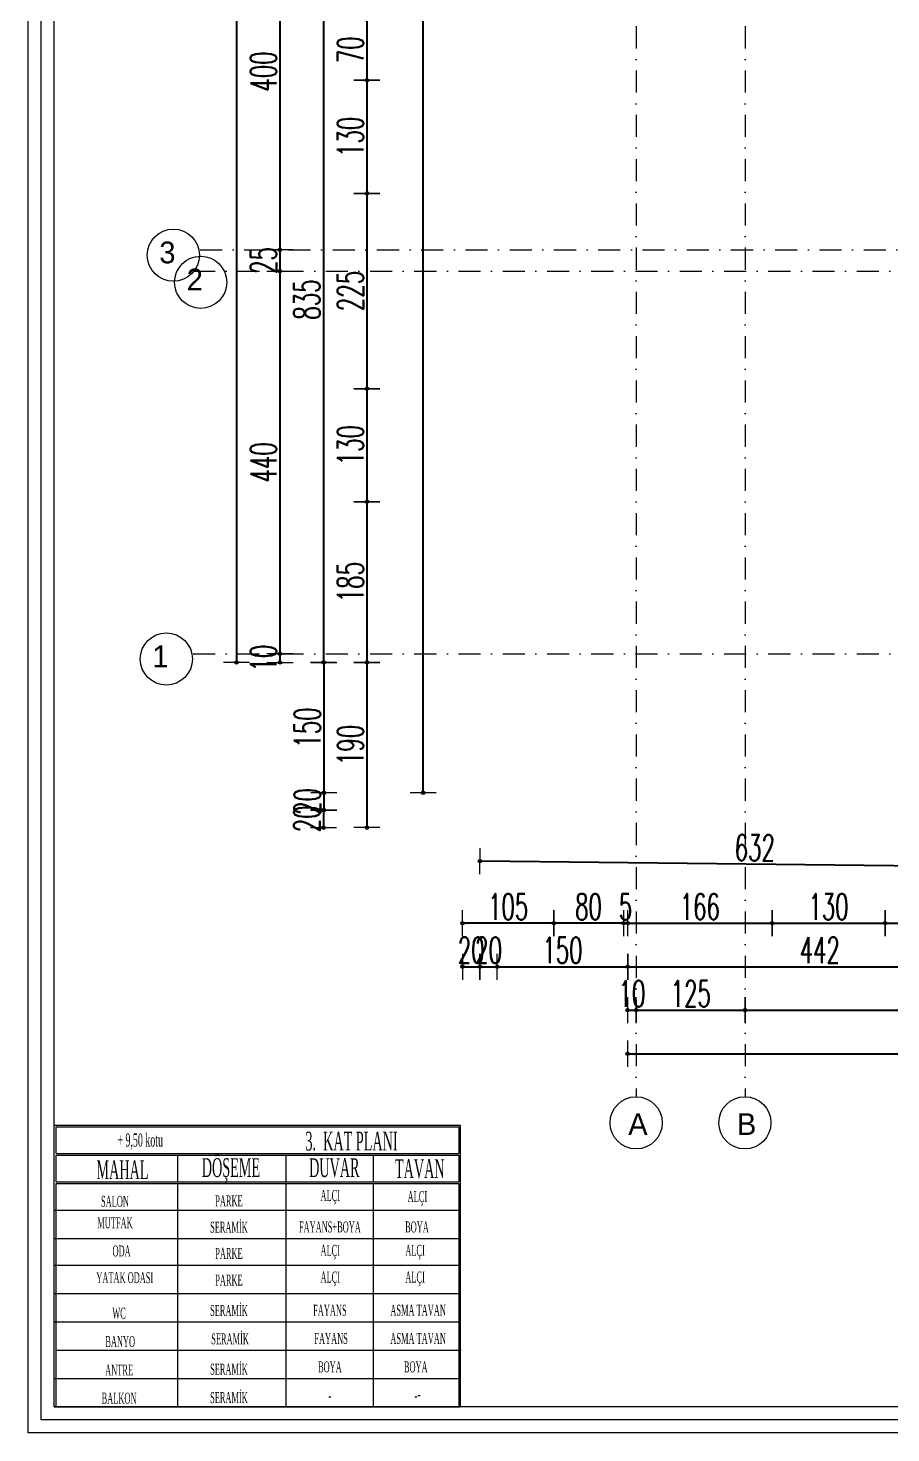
# Model space of a CAD drawing. Header units: millimetres. Extents: x -16104 to 67872, y -88009 to 12107.
# Drawn here: x 17508 to 18500, y 8729 to 10345 of the extents above; entities that cross this region are included whole.
import ezdxf

# ---------------------------------------------------------------- set-up
doc = ezdxf.new("R2010")
doc.units = ezdxf.units.MM
doc.linetypes.add('ACAD_ISO07W100', pattern=[3, 0, -3])
doc.linetypes.add('DASHDOTX2', pattern=[50.8, 25.4, -12.7, 0, -12.7])
doc.layers.get('0').update_dxf_attribs({"color": 241})
for name, color, linetype, lineweight in [('0.3', 114, 'Continuous', 5), ('AKS', 1, 'ACAD_ISO07W100', 5), ('akslar', 144, 'Continuous', 20), ('c05', 32, 'Continuous', 13), ('OLCU', 54, 'Continuous', 13)]:
    doc.layers.add(name, color=color, linetype=linetype, lineweight=lineweight)
doc.styles.add('DIM', font='Txttw.shx', dxfattribs={"width": 0.6})
doc.styles.add('OLCUIC', font='ROMANS.SHX', dxfattribs={"width": 0.5})
doc.dimstyles.new('50', dxfattribs={"dimscale": 0, "dimtxt": 30, "dimasz": 1, "dimexe": 0, "dimexo": 2, "dimgap": 4, "dimtad": 1, "dimdec": 0, "dimzin": 0, "dimdsep": 46, "dimtxsty": 'DIM', "dimblk1": 'DOT', "dimblk2": 'DOT', "dimsah": 1, "dimcen": 1.5, "dimdle": 3, "dimse1": 1, "dimse2": 1, "dimclrd": 256, "dimclre": 9, "dimclrt": 256, "dimadec": 0, "dimazin": 0, "dimtfac": 0.24, "dimtdec": 0, "dimtix": 1, "dimtmove": 2, "dimatfit": 3, "dimldrblk": 'DOT', "dimfxl": 0, "dimtolj": 1, "dimtzin": 15, "dimarcsym": 0})

# ---------------------------------------------------------------- blocks, each defined once
blk = doc.blocks.new('DOT')
for p, q in [((-2, 0), (0, 0)), ((0, 15), (0, -15)), ((2, 0), (0, 0))]:
    blk.add_line(p, q)
blk.add_circle((0, 0), 2)
blk = doc.blocks.new('*D4538')
at = {"layer": 'Defpoints', "color": 0, "transparency": 16777216}
for p in [(18197.3, 9365.5), (18363.3, 9365.5), (18363.3, 9315.5)]:
    blk.add_point(p, dxfattribs=at)
at = {"layer": 'OLCU', "lineweight": -2, "transparency": 16777216}
blk.add_line((18198.3, 9315.5), (18362.3, 9315.5), dxfattribs=at)
at = {"layer": 'OLCU', "lineweight": -2, "transparency": 16777216, "rotation": 180}
blk.add_blockref('DOT', (18197.3, 9315.5), dxfattribs=at)
at = {"layer": 'OLCU', "lineweight": -2, "transparency": 16777216}
blk.add_blockref('DOT', (18363.3, 9315.5), dxfattribs=at)
at = {"layer": 'OLCU', "transparency": 16777216, "insert": (18280.3, 9334.5), "char_height": 30, "attachment_point": 5, "style": 'DIM'}
blk.add_mtext('\\A1;166', dxfattribs=at)
blk = doc.blocks.new('*D4539')
at = {"layer": 'Defpoints', "color": 0, "transparency": 16777216}
for p in [(18363.3, 9365.5), (18493.3, 9365.5), (18493.3, 9315.5)]:
    blk.add_point(p, dxfattribs=at)
at = {"layer": 'OLCU', "lineweight": -2, "transparency": 16777216}
blk.add_line((18364.3, 9315.5), (18492.3, 9315.5), dxfattribs=at)
at = {"layer": 'OLCU', "lineweight": -2, "transparency": 16777216, "rotation": 180}
blk.add_blockref('DOT', (18363.3, 9315.5), dxfattribs=at)
at = {"layer": 'OLCU', "lineweight": -2, "transparency": 16777216}
blk.add_blockref('DOT', (18493.3, 9315.5), dxfattribs=at)
at = {"layer": 'OLCU', "transparency": 16777216, "insert": (18428.3, 9334.5), "char_height": 30, "attachment_point": 5, "style": 'DIM'}
blk.add_mtext('\\A1;130', dxfattribs=at)
blk = doc.blocks.new('*D4540')
at = {"layer": 'Defpoints', "color": 0, "transparency": 16777216}
for p in [(18493.3, 9365.5), (18709.3, 9365.5), (18709.3, 9315.5)]:
    blk.add_point(p, dxfattribs=at)
at = {"layer": 'OLCU', "lineweight": -2, "transparency": 16777216}
blk.add_line((18494.3, 9315.5), (18708.3, 9315.5), dxfattribs=at)
at = {"layer": 'OLCU', "lineweight": -2, "transparency": 16777216, "rotation": 180}
blk.add_blockref('DOT', (18493.3, 9315.5), dxfattribs=at)
at = {"layer": 'OLCU', "lineweight": -2, "transparency": 16777216}
blk.add_blockref('DOT', (18709.3, 9315.5), dxfattribs=at)
at = {"layer": 'OLCU', "transparency": 16777216, "insert": (18601.3, 9334.5), "char_height": 30, "attachment_point": 5, "style": 'DIM'}
blk.add_mtext('\\A1;216', dxfattribs=at)
blk = doc.blocks.new('*D4551')
at = {"layer": 'Defpoints', "color": 0, "transparency": 16777216}
for p in [(18197.3, 9300.5), (18639.3, 9300.5), (18639.3, 9265.5)]:
    blk.add_point(p, dxfattribs=at)
at = {"layer": 'OLCU', "lineweight": -2, "transparency": 16777216}
blk.add_line((18198.3, 9265.5), (18638.3, 9265.5), dxfattribs=at)
at = {"layer": 'OLCU', "lineweight": -2, "transparency": 16777216, "rotation": 180}
blk.add_blockref('DOT', (18197.3, 9265.5), dxfattribs=at)
at = {"layer": 'OLCU', "lineweight": -2, "transparency": 16777216}
blk.add_blockref('DOT', (18639.3, 9265.5), dxfattribs=at)
at = {"layer": 'OLCU', "transparency": 16777216, "insert": (18418.3, 9284.5), "char_height": 30, "attachment_point": 5, "style": 'DIM'}
blk.add_mtext('\\A1;442', dxfattribs=at)
blk = doc.blocks.new('*D4554')
at = {"layer": 'Defpoints', "color": 0, "transparency": 16777216}
for p in [(18207.2, 9215.5), (18332.3, 9215.5), (18332.3, 9215.5)]:
    blk.add_point(p, dxfattribs=at)
at = {"layer": 'OLCU', "lineweight": -2, "transparency": 16777216}
blk.add_line((18208.2, 9215.5), (18331.3, 9215.5), dxfattribs=at)
at = {"layer": 'OLCU', "lineweight": -2, "transparency": 16777216, "rotation": 180}
blk.add_blockref('DOT', (18207.2, 9215.5), dxfattribs=at)
at = {"layer": 'OLCU', "lineweight": -2, "transparency": 16777216}
blk.add_blockref('DOT', (18332.3, 9215.5), dxfattribs=at)
at = {"layer": 'OLCU', "transparency": 16777216, "insert": (18269.8, 9234.5), "char_height": 30, "attachment_point": 5, "style": 'DIM'}
blk.add_mtext('\\A1;125', dxfattribs=at)
blk = doc.blocks.new('*D4558')
at = {"layer": 'Defpoints', "color": 0, "transparency": 16777216}
for p in [(18197.3, 9200.5), (20247.3, 9200.5), (20247.3, 9165.5)]:
    blk.add_point(p, dxfattribs=at)
at = {"layer": 'OLCU', "lineweight": -2, "transparency": 16777216}
blk.add_line((18198.3, 9165.5), (20246.3, 9165.5), dxfattribs=at)
at = {"layer": 'OLCU', "lineweight": -2, "transparency": 16777216, "rotation": 180}
blk.add_blockref('DOT', (18197.3, 9165.5), dxfattribs=at)
at = {"layer": 'OLCU', "lineweight": -2, "transparency": 16777216}
blk.add_blockref('DOT', (20247.3, 9165.5), dxfattribs=at)
at = {"layer": 'OLCU', "transparency": 16777216, "insert": (19222.3, 9184.5), "char_height": 30, "attachment_point": 5, "style": 'DIM'}
blk.add_mtext('\\A1;2050', dxfattribs=at)
blk = doc.blocks.new('*D4600')
at = {"layer": 'Defpoints', "color": 0, "transparency": 16777216}
for p in [(17947.3, 10285), (17897.3, 10155), (17947.3, 10155)]:
    blk.add_point(p, dxfattribs=at)
at = {"layer": 'OLCU', "lineweight": -2, "transparency": 16777216}
blk.add_line((17897.3, 10284), (17897.3, 10156), dxfattribs=at)
for p, rotation in [((17897.3, 10285), 90), ((17897.3, 10155), 270)]:
    blk.add_blockref('DOT', p, dxfattribs=dict(at, rotation=rotation))
at = {"layer": 'OLCU', "transparency": 16777216, "insert": (17878.3, 10220), "char_height": 30, "attachment_point": 5, "rotation": 90, "style": 'DIM'}
blk.add_mtext('\\A1;130', dxfattribs=at)
blk = doc.blocks.new('*D4601')
at = {"layer": 'Defpoints', "color": 0, "transparency": 16777216}
for p in [(17947.3, 10155), (17897.3, 9930.3), (17947.3, 9930.3)]:
    blk.add_point(p, dxfattribs=at)
at = {"layer": 'OLCU', "lineweight": -2, "transparency": 16777216}
blk.add_line((17897.3, 10154), (17897.3, 9931.3), dxfattribs=at)
for p, rotation in [((17897.3, 10155), 90), ((17897.3, 9930.3), 270)]:
    blk.add_blockref('DOT', p, dxfattribs=dict(at, rotation=rotation))
at = {"layer": 'OLCU', "transparency": 16777216, "insert": (17878.3, 10042.7), "char_height": 30, "attachment_point": 5, "rotation": 90, "style": 'DIM'}
blk.add_mtext('\\A1;225', dxfattribs=at)
blk = doc.blocks.new('*D4816')
at = {"layer": 'Defpoints', "color": 0, "transparency": 16777216}
for p in [(17947.3, 9930.3), (17897.3, 9800.3), (17947.3, 9800.3)]:
    blk.add_point(p, dxfattribs=at)
at = {"layer": 'OLCU', "lineweight": -2, "transparency": 16777216}
blk.add_line((17897.3, 9929.3), (17897.3, 9801.3), dxfattribs=at)
for p, rotation in [((17897.3, 9930.3), 90), ((17897.3, 9800.3), 270)]:
    blk.add_blockref('DOT', p, dxfattribs=dict(at, rotation=rotation))
at = {"layer": 'OLCU', "transparency": 16777216, "insert": (17878.3, 9865.3), "char_height": 30, "attachment_point": 5, "rotation": 90, "style": 'DIM'}
blk.add_mtext('\\A1;130', dxfattribs=at)
blk = doc.blocks.new('*D4817')
at = {"layer": 'Defpoints', "color": 0, "transparency": 16777216}
for p in [(17947.3, 9800.3), (17897.3, 9615.5), (17947.3, 9615.5)]:
    blk.add_point(p, dxfattribs=at)
at = {"layer": 'OLCU', "lineweight": -2, "transparency": 16777216}
blk.add_line((17897.3, 9799.3), (17897.3, 9616.5), dxfattribs=at)
for p, rotation in [((17897.3, 9800.3), 90), ((17897.3, 9615.5), 270)]:
    blk.add_blockref('DOT', p, dxfattribs=dict(at, rotation=rotation))
at = {"layer": 'OLCU', "transparency": 16777216, "insert": (17878.3, 9707.9), "char_height": 30, "attachment_point": 5, "rotation": 90, "style": 'DIM'}
blk.add_mtext('\\A1;185', dxfattribs=at)
blk = doc.blocks.new('*D4603')
at = {"layer": 'Defpoints', "color": 0, "transparency": 16777216}
for p in [(17947.3, 10450), (17847.3, 9615.5), (17882.3, 9615.5)]:
    blk.add_point(p, dxfattribs=at)
at = {"layer": 'OLCU', "lineweight": -2, "transparency": 16777216}
blk.add_line((17847.3, 10449), (17847.3, 9616.5), dxfattribs=at)
for p, rotation in [((17847.3, 10450), 90), ((17847.3, 9615.5), 270)]:
    blk.add_blockref('DOT', p, dxfattribs=dict(at, rotation=rotation))
at = {"layer": 'OLCU', "transparency": 16777216, "insert": (17828.3, 10032.8), "char_height": 30, "attachment_point": 5, "rotation": 90, "style": 'DIM'}
blk.add_mtext('\\A1;835', dxfattribs=at)
blk = doc.blocks.new('*D4604')
at = {"layer": 'Defpoints', "color": 0, "transparency": 16777216}
for p in [(17797.3, 9615.5), (17847.3, 9625.5), (17847.3, 9615.5)]:
    blk.add_point(p, dxfattribs=at)
at = {"layer": 'OLCU', "lineweight": -2, "transparency": 16777216}
for p, q in [((17797.3, 9626.5), (17797.3, 9627.5)), ((17797.3, 9625.5), (17797.3, 9615.5)), ((17797.3, 9614.5), (17797.3, 9613.5))]:
    blk.add_line(p, q, dxfattribs=at)
for p, rotation in [((17797.3, 9625.5), 270), ((17797.3, 9615.5), 90)]:
    blk.add_blockref('DOT', p, dxfattribs=dict(at, rotation=rotation))
at = {"layer": 'OLCU', "transparency": 16777216, "insert": (17778.3, 9620.5), "char_height": 30, "attachment_point": 5, "rotation": 90, "style": 'DIM'}
blk.add_mtext('\\A1;10', dxfattribs=at)
blk = doc.blocks.new('*D4605')
at = {"layer": 'Defpoints', "color": 0, "transparency": 16777216}
for p in [(17782.3, 11425), (17747.3, 9615.5), (17782.3, 9615.5)]:
    blk.add_point(p, dxfattribs=at)
at = {"layer": 'OLCU', "lineweight": -2, "transparency": 16777216}
blk.add_line((17747.3, 11424), (17747.3, 9616.5), dxfattribs=at)
for p, rotation in [((17747.3, 11425), 90), ((17747.3, 9615.5), 270)]:
    blk.add_blockref('DOT', p, dxfattribs=dict(at, rotation=rotation))
at = {"layer": 'OLCU', "transparency": 16777216, "insert": (17728.3, 10520.3), "char_height": 30, "attachment_point": 5, "rotation": 90, "style": 'DIM'}
blk.add_mtext('\\A1;1810', dxfattribs=at)
blk = doc.blocks.new('*D4609')
at = {"layer": 'Defpoints', "color": 0, "transparency": 16777216}
for p in [(18192.3, 9365.5), (18197.3, 9365.5), (18192.3, 9315.5)]:
    blk.add_point(p, dxfattribs=at)
at = {"layer": 'OLCU', "lineweight": -2, "transparency": 16777216}
for p, q in [((18191.3, 9315.5), (18190.3, 9315.5)), ((18197.3, 9315.5), (18192.3, 9315.5)), ((18198.3, 9315.5), (18199.3, 9315.5))]:
    blk.add_line(p, q, dxfattribs=at)
blk.add_blockref('DOT', (18192.3, 9315.5), dxfattribs=at)
at = {"layer": 'OLCU', "lineweight": -2, "transparency": 16777216, "rotation": 180}
blk.add_blockref('DOT', (18197.3, 9315.5), dxfattribs=at)
at = {"layer": 'OLCU', "transparency": 16777216, "insert": (18194.8, 9334.5), "char_height": 30, "attachment_point": 5, "style": 'DIM'}
blk.add_mtext('\\A1;5', dxfattribs=at)
blk = doc.blocks.new('*D4610')
at = {"layer": 'Defpoints', "color": 0, "transparency": 16777216}
for p in [(18112.3, 9365.5), (18192.3, 9365.5), (18112.3, 9315.5)]:
    blk.add_point(p, dxfattribs=at)
at = {"layer": 'OLCU', "lineweight": -2, "transparency": 16777216}
blk.add_line((18191.3, 9315.5), (18113.3, 9315.5), dxfattribs=at)
at = {"layer": 'OLCU', "lineweight": -2, "transparency": 16777216, "rotation": 180}
blk.add_blockref('DOT', (18112.3, 9315.5), dxfattribs=at)
at = {"layer": 'OLCU', "lineweight": -2, "transparency": 16777216}
blk.add_blockref('DOT', (18192.3, 9315.5), dxfattribs=at)
at = {"layer": 'OLCU', "transparency": 16777216, "insert": (18152.3, 9334.5), "char_height": 30, "attachment_point": 5, "style": 'DIM'}
blk.add_mtext('\\A1;80', dxfattribs=at)
blk = doc.blocks.new('*D4611')
at = {"layer": 'Defpoints', "color": 0, "transparency": 16777216}
for p in [(18007.3, 9365.5), (18112.3, 9365.5), (18007.3, 9315.5)]:
    blk.add_point(p, dxfattribs=at)
at = {"layer": 'OLCU', "lineweight": -2, "transparency": 16777216}
blk.add_line((18111.3, 9315.5), (18008.3, 9315.5), dxfattribs=at)
at = {"layer": 'OLCU', "lineweight": -2, "transparency": 16777216, "rotation": 180}
blk.add_blockref('DOT', (18007.3, 9315.5), dxfattribs=at)
at = {"layer": 'OLCU', "lineweight": -2, "transparency": 16777216}
blk.add_blockref('DOT', (18112.3, 9315.5), dxfattribs=at)
at = {"layer": 'OLCU', "transparency": 16777216, "insert": (18059.8, 9334.5), "char_height": 30, "attachment_point": 5, "style": 'DIM'}
blk.add_mtext('\\A1;105', dxfattribs=at)
blk = doc.blocks.new('*D4612')
at = {"layer": 'Defpoints', "color": 0, "transparency": 16777216}
for p in [(18007.3, 9365.5), (18027.3, 9365.5), (18027.3, 9265.5)]:
    blk.add_point(p, dxfattribs=at)
at = {"layer": 'OLCU', "lineweight": -2, "transparency": 16777216}
for p, q in [((18006.3, 9265.5), (18005.3, 9265.5)), ((18007.3, 9265.5), (18027.3, 9265.5)), ((18028.3, 9265.5), (18029.3, 9265.5))]:
    blk.add_line(p, q, dxfattribs=at)
blk.add_blockref('DOT', (18007.3, 9265.5), dxfattribs=at)
at = {"layer": 'OLCU', "lineweight": -2, "transparency": 16777216, "rotation": 180}
blk.add_blockref('DOT', (18027.3, 9265.5), dxfattribs=at)
at = {"layer": 'OLCU', "transparency": 16777216, "insert": (18017.3, 9284.5), "char_height": 30, "attachment_point": 5, "style": 'DIM'}
blk.add_mtext('\\A1;20', dxfattribs=at)
blk = doc.blocks.new('*D4613')
at = {"layer": 'Defpoints', "color": 0, "transparency": 16777216}
for p in [(18047.3, 9363.1), (18197.3, 9365.5), (18197.3, 9265.5)]:
    blk.add_point(p, dxfattribs=at)
at = {"layer": 'OLCU', "lineweight": -2, "transparency": 16777216}
blk.add_line((18048.3, 9265.5), (18196.3, 9265.5), dxfattribs=at)
at = {"layer": 'OLCU', "lineweight": -2, "transparency": 16777216, "rotation": 180}
blk.add_blockref('DOT', (18047.3, 9265.5), dxfattribs=at)
at = {"layer": 'OLCU', "lineweight": -2, "transparency": 16777216}
blk.add_blockref('DOT', (18197.3, 9265.5), dxfattribs=at)
at = {"layer": 'OLCU', "transparency": 16777216, "insert": (18122.3, 9284.5), "char_height": 30, "attachment_point": 5, "style": 'DIM'}
blk.add_mtext('\\A1;150', dxfattribs=at)
blk = doc.blocks.new('*D4635')
at = {"layer": 'Defpoints', "color": 0, "transparency": 16777216}
for p in [(17947.3, 10355), (17897.3, 10285), (17947.3, 10285)]:
    blk.add_point(p, dxfattribs=at)
at = {"layer": 'OLCU', "lineweight": -2, "transparency": 16777216}
blk.add_line((17897.3, 10354), (17897.3, 10286), dxfattribs=at)
for p, rotation in [((17897.3, 10355), 90), ((17897.3, 10285), 270)]:
    blk.add_blockref('DOT', p, dxfattribs=dict(at, rotation=rotation))
at = {"layer": 'OLCU', "transparency": 16777216, "insert": (17878.3, 10320), "char_height": 30, "attachment_point": 5, "rotation": 90, "style": 'DIM'}
blk.add_mtext('\\A1;70', dxfattribs=at)
blk = doc.blocks.new('*D4636')
at = {"layer": 'Defpoints', "color": 0, "transparency": 16777216}
for p in [(17947.3, 9615.5), (17897.3, 9425.5), (17947.3, 9425.5)]:
    blk.add_point(p, dxfattribs=at)
at = {"layer": 'OLCU', "lineweight": -2, "transparency": 16777216}
blk.add_line((17897.3, 9614.5), (17897.3, 9426.5), dxfattribs=at)
for p, rotation in [((17897.3, 9615.5), 90), ((17897.3, 9425.5), 270)]:
    blk.add_blockref('DOT', p, dxfattribs=dict(at, rotation=rotation))
at = {"layer": 'OLCU', "transparency": 16777216, "insert": (17878.3, 9520.5), "char_height": 30, "attachment_point": 5, "rotation": 90, "style": 'DIM'}
blk.add_mtext('\\A1;190', dxfattribs=at)
blk = doc.blocks.new('*D4637')
at = {"layer": 'Defpoints', "color": 0, "transparency": 16777216}
for p in [(17947.3, 9445.5), (17847.3, 9425.5), (17947.3, 9425.5)]:
    blk.add_point(p, dxfattribs=at)
at = {"layer": 'OLCU', "lineweight": -2, "transparency": 16777216}
for p, q in [((17847.3, 9446.5), (17847.3, 9447.5)), ((17847.3, 9445.5), (17847.3, 9425.5)), ((17847.3, 9424.5), (17847.3, 9423.5))]:
    blk.add_line(p, q, dxfattribs=at)
for p, rotation in [((17847.3, 9445.5), 270), ((17847.3, 9425.5), 90)]:
    blk.add_blockref('DOT', p, dxfattribs=dict(at, rotation=rotation))
at = {"layer": 'OLCU', "transparency": 16777216, "insert": (17828.3, 9435.5), "char_height": 30, "attachment_point": 5, "rotation": 90, "style": 'DIM'}
blk.add_mtext('\\A1;20', dxfattribs=at)
blk = doc.blocks.new('*D4638')
at = {"layer": 'Defpoints', "color": 0, "transparency": 16777216}
for p in [(17847.3, 9615.5), (17847.8, 9465.5), (17847.8, 9465.5)]:
    blk.add_point(p, dxfattribs=at)
at = {"layer": 'OLCU', "lineweight": -2, "transparency": 16777216}
blk.add_line((17847.8, 9614.5), (17847.8, 9466.5), dxfattribs=at)
for p, rotation in [((17847.8, 9615.5), 90), ((17847.8, 9465.5), 270)]:
    blk.add_blockref('DOT', p, dxfattribs=dict(at, rotation=rotation))
at = {"layer": 'OLCU', "transparency": 16777216, "insert": (17828.8, 9540.5), "char_height": 30, "attachment_point": 5, "rotation": 90, "style": 'DIM'}
blk.add_mtext('\\A1;150', dxfattribs=at)
blk = doc.blocks.new('*D4656')
at = {"layer": 'Defpoints', "color": 0, "transparency": 16777216}
for p in [(18332.3, 9215.5), (18837.2, 9215.5), (18837.2, 9215.5)]:
    blk.add_point(p, dxfattribs=at)
at = {"layer": 'OLCU', "lineweight": -2, "transparency": 16777216}
blk.add_line((18333.3, 9215.5), (18836.2, 9215.5), dxfattribs=at)
at = {"layer": 'OLCU', "lineweight": -2, "transparency": 16777216, "rotation": 180}
blk.add_blockref('DOT', (18332.3, 9215.5), dxfattribs=at)
at = {"layer": 'OLCU', "lineweight": -2, "transparency": 16777216}
blk.add_blockref('DOT', (18837.2, 9215.5), dxfattribs=at)
at = {"layer": 'OLCU', "transparency": 16777216, "insert": (18584.7, 9234.5), "char_height": 30, "attachment_point": 5, "style": 'DIM'}
blk.add_mtext('\\A1;505', dxfattribs=at)
blk = doc.blocks.new('*D4674')
at = {"layer": 'Defpoints', "color": 0, "transparency": 16777216}
for p in [(17797.3, 10500), (17797.3, 10090), (17797.3, 10090)]:
    blk.add_point(p, dxfattribs=at)
at = {"layer": 'OLCU', "lineweight": -2, "transparency": 16777216}
blk.add_line((17797.3, 10499), (17797.3, 10091), dxfattribs=at)
for p, rotation in [((17797.3, 10500), 90), ((17797.3, 10090), 270)]:
    blk.add_blockref('DOT', p, dxfattribs=dict(at, rotation=rotation))
at = {"layer": 'OLCU', "transparency": 16777216, "insert": (17778.3, 10295), "char_height": 30, "attachment_point": 5, "rotation": 90, "style": 'DIM'}
blk.add_mtext('\\A1;400', dxfattribs=at)
blk = doc.blocks.new('*D4675')
at = {"layer": 'Defpoints', "color": 0, "transparency": 16777216}
for p in [(17797.3, 10090), (17797.3, 10065.5), (17797.3, 10065.5)]:
    blk.add_point(p, dxfattribs=at)
at = {"layer": 'OLCU', "lineweight": -2, "transparency": 16777216}
for p, q in [((17797.3, 10091), (17797.3, 10092)), ((17797.3, 10090), (17797.3, 10065.5)), ((17797.3, 10064.5), (17797.3, 10063.5))]:
    blk.add_line(p, q, dxfattribs=at)
for p, rotation in [((17797.3, 10090), 270), ((17797.3, 10065.5), 90)]:
    blk.add_blockref('DOT', p, dxfattribs=dict(at, rotation=rotation))
at = {"layer": 'OLCU', "transparency": 16777216, "insert": (17778.3, 10077.8), "char_height": 30, "attachment_point": 5, "rotation": 90, "style": 'DIM'}
blk.add_mtext('\\A1;25', dxfattribs=at)
blk = doc.blocks.new('*D4676')
at = {"layer": 'Defpoints', "color": 0, "transparency": 16777216}
for p in [(17797.3, 10065.5), (17797.3, 9625.5), (17797.3, 9625.5)]:
    blk.add_point(p, dxfattribs=at)
at = {"layer": 'OLCU', "lineweight": -2, "transparency": 16777216}
blk.add_line((17797.3, 10064.5), (17797.3, 9626.5), dxfattribs=at)
for p, rotation in [((17797.3, 10065.5), 90), ((17797.3, 9625.5), 270)]:
    blk.add_blockref('DOT', p, dxfattribs=dict(at, rotation=rotation))
at = {"layer": 'OLCU', "transparency": 16777216, "insert": (17778.3, 9845.5), "char_height": 30, "attachment_point": 5, "rotation": 90, "style": 'DIM'}
blk.add_mtext('\\A1;440', dxfattribs=at)
blk = doc.blocks.new('*D4684')
at = {"layer": 'Defpoints', "color": 0, "transparency": 16777216}
for p in [(17962, 11575), (17962, 11575), (17962, 9465.5)]:
    blk.add_point(p, dxfattribs=at)
at = {"layer": 'OLCU', "lineweight": -2, "transparency": 16777216}
blk.add_line((17962, 9466.5), (17962, 11574), dxfattribs=at)
for p, rotation in [((17962, 11575), 90), ((17962, 9465.5), 270)]:
    blk.add_blockref('DOT', p, dxfattribs=dict(at, rotation=rotation))
at = {"layer": 'OLCU', "transparency": 16777216, "insert": (17943, 10520.3), "char_height": 30, "attachment_point": 5, "rotation": 90, "style": 'DIM'}
blk.add_mtext('\\A1;2110', dxfattribs=at)
blk = doc.blocks.new('*D4692')
at = {"layer": 'Defpoints', "color": 0, "transparency": 16777216}
for p in [(18027.3, 9365.5), (18047.3, 9365.5), (18047.3, 9265.5)]:
    blk.add_point(p, dxfattribs=at)
at = {"layer": 'OLCU', "lineweight": -2, "transparency": 16777216}
for p, q in [((18026.3, 9265.5), (18025.3, 9265.5)), ((18027.3, 9265.5), (18047.3, 9265.5)), ((18048.3, 9265.5), (18049.3, 9265.5))]:
    blk.add_line(p, q, dxfattribs=at)
blk.add_blockref('DOT', (18027.3, 9265.5), dxfattribs=at)
at = {"layer": 'OLCU', "lineweight": -2, "transparency": 16777216, "rotation": 180}
blk.add_blockref('DOT', (18047.3, 9265.5), dxfattribs=at)
at = {"layer": 'OLCU', "transparency": 16777216, "insert": (18037.3, 9284.5), "char_height": 30, "attachment_point": 5, "style": 'DIM'}
blk.add_mtext('\\A1;20', dxfattribs=at)
blk = doc.blocks.new('*D4698')
at = {"layer": 'Defpoints', "color": 0, "transparency": 16777216}
for p in [(17947.8, 9465.5), (17847.8, 9445.5), (17947.8, 9445.5)]:
    blk.add_point(p, dxfattribs=at)
at = {"layer": 'OLCU', "lineweight": -2, "transparency": 16777216}
for p, q in [((17847.8, 9466.5), (17847.8, 9467.5)), ((17847.8, 9465.5), (17847.8, 9445.5)), ((17847.8, 9444.5), (17847.8, 9443.5))]:
    blk.add_line(p, q, dxfattribs=at)
for p, rotation in [((17847.8, 9465.5), 270), ((17847.8, 9445.5), 90)]:
    blk.add_blockref('DOT', p, dxfattribs=dict(at, rotation=rotation))
at = {"layer": 'OLCU', "transparency": 16777216, "insert": (17828.8, 9455.5), "char_height": 30, "attachment_point": 5, "rotation": 90, "style": 'DIM'}
blk.add_mtext('\\A1;20', dxfattribs=at)
blk = doc.blocks.new('*D4701')
at = {"layer": 'Defpoints', "color": 0, "transparency": 16777216}
for p in [(18197.2, 9265.5), (18207.2, 9265.5), (18207.2, 9215.5)]:
    blk.add_point(p, dxfattribs=at)
at = {"layer": 'OLCU', "lineweight": -2, "transparency": 16777216}
for p, q in [((18196.2, 9215.5), (18195.2, 9215.5)), ((18197.2, 9215.5), (18207.2, 9215.5)), ((18208.2, 9215.5), (18209.2, 9215.5))]:
    blk.add_line(p, q, dxfattribs=at)
blk.add_blockref('DOT', (18197.2, 9215.5), dxfattribs=at)
at = {"layer": 'OLCU', "lineweight": -2, "transparency": 16777216, "rotation": 180}
blk.add_blockref('DOT', (18207.2, 9215.5), dxfattribs=at)
at = {"layer": 'OLCU', "transparency": 16777216, "insert": (18202.2, 9234.5), "char_height": 30, "attachment_point": 5, "style": 'DIM'}
blk.add_mtext('\\A1;10', dxfattribs=at)
blk = doc.blocks.new('*D4418')
at = {"layer": 'Defpoints', "color": 0, "transparency": 16777216}
for p in [(18027.3, 9387), (18027.3, 9387), (18659.3, 9379.6)]:
    blk.add_point(p, dxfattribs=at)
at = {"layer": 'OLCU', "lineweight": -2, "transparency": 16777216}
blk.add_line((18658.3, 9379.6), (18028.3, 9387), dxfattribs=at)
for p, rotation in [((18027.3, 9387), 179.3311844585351), ((18659.3, 9379.6), 359.3311844585351)]:
    blk.add_blockref('DOT', p, dxfattribs=dict(at, rotation=rotation))
at = {"layer": 'OLCU', "transparency": 16777216, "insert": (18343.5, 9402.3), "char_height": 30, "attachment_point": 5, "rotation": 359.3312, "style": 'DIM'}
blk.add_mtext('\\A1;632', dxfattribs=at)

msp = doc.modelspace()

# ---------------------------------------------------------------- linework, layer by layer
at = {"layer": 'AKS', "linetype": 'ByBlock'}
for centre in [(17674.6, 10083.9), (17706.1, 10052.7), (17666.6, 9619.4), (18207, 9086), (18332.1, 9086)]:
    msp.add_circle(centre, 30, dxfattribs=at)
at = {"layer": 'akslar', "linetype": 'DASHDOTX2'}
for p, q in [((18207.2, 11925), (18207.2, 9115.5)), ((18332.3, 11925), (18332.3, 9115.5)), ((17705.3, 10090), (20755.3, 10090)), ((17697.3, 10065.5), (20747.3, 10065.5)), ((17697.3, 9625.5), (20747.3, 9625.5))]:
    msp.add_line(p, q, dxfattribs=at)
at = {"layer": 'c05'}
for points in [[(21037.8, 8939.6), (21037.8, 8729.3), (17507.6, 8729.3), (17507.6, 12107.1), (21037.8, 12107.1), (21037.8, 10251)], [(21022.8, 8939.6), (21022.8, 8744.3), (17522.6, 8744.3), (17522.6, 12092.1), (21022.8, 12092.1), (21022.8, 10251)], [(21007.8, 8939.6), (21007.8, 8759.3), (17537.6, 8759.3), (17537.6, 12077.1), (21007.8, 12077.1), (21007.8, 10251)]]:
    msp.add_lwpolyline(points, dxfattribs=at)
at = {"layer": 'OLCU'}
for p, q in [((17947.3, 9930.3), (17947.3, 9930.3)), ((17947.3, 9800.3), (17947.3, 9800.3)), ((17537.6, 8791.9), (17537.6, 9083.1)), ((17539.9, 9050.5), (17539.9, 9081.2)), ((18003.2, 9081.2), (18003.2, 9050.5)), ((18004.6, 9083.1), (18004.6, 8759.3)), ((17537.6, 8759.3), (17537.6, 9050.5)), ((17539.9, 9018), (17539.9, 9048.6)), ((17679.3, 9048.6), (17679.3, 9018)), ((17679.3, 9048.6), (17679.3, 9018)), ((17804, 9048.6), (17804, 9018)), ((17904.4, 9048.6), (17904.4, 9018)), ((18003.2, 9048.6), (18003.2, 9018)), ((17539.9, 8759.3), (17539.9, 9016)), ((17679.3, 9016), (17679.3, 8759.3)), ((17679.3, 9016), (17679.3, 8759.3)), ((17804, 9016), (17804, 8759.3)), ((17904.4, 9016), (17904.4, 8759.3)), ((18003.2, 9016), (18003.2, 8759.3))]:
    msp.add_line(p, q, dxfattribs=at)
for points in [[(17537.6, 9083.1), (18004.6, 9083.1)], [(17537.6, 9083.1), (18004.6, 9083.1)], [(17539.9, 9081.2), (18003.2, 9081.2)], [(17539.9, 9081.2), (18003.2, 9081.2)], [(17539.9, 9050.5), (18003.2, 9050.5)], [(17539.9, 9050.5), (18003.2, 9050.5)], [(17539.9, 9048.6), (18003.2, 9048.6)], [(17539.9, 9048.6), (18003.2, 9048.6)], [(17539.9, 9018), (18003.2, 9018)], [(17539.9, 9018), (18003.2, 9018)], [(17539.9, 9016), (18003.2, 9016)], [(17539.9, 9016), (18003.2, 9016)], [(17537.6, 8985.4), (18004.6, 8985.4)], [(17537.6, 8985.4), (18004.6, 8985.4)], [(17537.6, 8952.8), (18004.6, 8952.8)], [(17537.6, 8952.8), (18004.6, 8952.8)], [(17537.6, 8922.2), (18004.6, 8922.2)], [(17537.6, 8922.2), (18004.6, 8922.2)], [(17537.6, 8889.6), (18004.6, 8889.6)], [(17537.6, 8889.6), (18004.6, 8889.6)], [(17537.6, 8857.1), (18004.6, 8857.1)], [(17537.6, 8857.1), (18004.6, 8857.1)], [(17538.9, 8824.5), (18005.9, 8824.5)], [(17538.9, 8824.5), (18005.9, 8824.5)], [(17537.6, 8791.9), (18004.6, 8791.9)], [(17537.6, 8791.9), (18004.6, 8791.9)], [(17537.6, 8759.3), (18004.6, 8759.3)]]:
    msp.add_lwpolyline(points, dxfattribs=at)

# ---------------------------------------------------------------- texts
at = {"layer": '0.3', "ltscale": 0.7, "attachment_point": 8, "style": 'OLCUIC'}
for s, insert, char_height, width in [('{\\fTimes New Roman|b0|i0|c162|p18;+ 9,50 kotu }', (17636.5, 9055.1), 15.12, 206.873), ('{\\fTimes New Roman|b0|i0|c162|p18;3.  KAT PLANI}', (17879.6, 9053.7), 21.6, 262.139), ('{\\fTimes New Roman|b0|i0|c162|p18;DÖŞEME }', (17740.9, 9016.7), 21.6, 195.886), ('{\\fTimes New Roman|b0|i0|c162|p18;MAHAL }', (17616.1, 9021.2), 21.6, 195.886), ('{\\fTimes New Roman|b0|i0|c162|p18;DUVAR }', (17859.8, 9023.1), 21.6, 195.886), ('{\\fTimes New Roman|b0|i0|c162|p18;TAVAN}', (17958.1, 9021.9), 21.6, 195.886), ('{\\fTimes New Roman|b0|i0|c162|p18;SALON}', (17607.5, 8989.2), 12.6, 66.746), ('{\\fTimes New Roman|b0|i0|c162|p18;PARKE}', (17738.6, 8989.9), 12.6, 66.746), ('{\\fTimes New Roman|b0|i0|c162|p18;ALÇI}', (17855.2, 8992.1), 12.6, 66.746), ('{\\fTimes New Roman|b0|i0|c162|p18;ALÇI}', (17955.4, 8990.8), 12.6, 66.746), ('{\\fTimes New Roman|b0|i0|c162|p18;MUTFAK}', (17607.5, 8964.5), 12.6, 66.746), ('{\\fTimes New Roman|b0|i0|c162|p18;SERAMİK}', (17738.6, 8959.4), 12.6, 66.746), ('{\\fTimes New Roman|b0|i0|c162|p18;FAYANS+BOYA}', (17854.7, 8959.7), 12.6, 66.746), ('{\\fTimes New Roman|b0|i0|c162|p18;BOYA}', (17954.9, 8959.7), 12.6, 66.746), ('{\\fTimes New Roman|b0|i0|c162|p18; ODA}', (17613.9, 8932.1), 12.6, 93.627), ('{\\fTimes New Roman|b0|i0|c162|p18;PARKE}', (17738.6, 8929.5), 12.6, 66.746), ('{\\fTimes New Roman|b0|i0|c162|p18;ALÇI}', (17855.2, 8928.9), 12.6, 66.746), ('{\\fTimes New Roman|b0|i0|c162|p18;ALÇI}', (17952.7, 8928.9), 12.6, 66.746), ('{\\fTimes New Roman|b0|i0|c162|p18;YATAK ODASI}', (17618.8, 8901.4), 12.6, 79.966), ('{\\fTimes New Roman|b0|i0|c162|p18;PARKE}', (17738.6, 8898.8), 12.6, 66.746), ('{\\fTimes New Roman|b0|i0|c162|p18;ALÇI}', (17855.2, 8898.2), 12.6, 66.746), ('{\\fTimes New Roman|b0|i0|c162|p18;ALÇI}', (17952.7, 8898.2), 12.6, 66.746), ('{\\fTimes New Roman|b0|i0|c162|p18;WC}', (17612.2, 8860.5), 12.6, 66.746), ('{\\fTimes New Roman|b0|i0|c162|p18;SERAMİK}', (17738.6, 8863.6), 12.6, 66.746), ('{\\fTimes New Roman|b0|i0|c162|p18;FAYANS}', (17854.7, 8863.9), 12.6, 66.746), ('{\\fTimes New Roman|b0|i0|c162|p18;ASMA TAVAN}', (17956.2, 8863.9), 12.6, 87.313), ('{\\fTimes New Roman|b0|i0|c162|p18;BANYO}', (17613.5, 8827.9), 12.6, 66.746), ('{\\fTimes New Roman|b0|i0|c162|p18;SERAMİK}', (17739.9, 8831), 12.6, 66.746), ('{\\fTimes New Roman|b0|i0|c162|p18;FAYANS}', (17856.1, 8831.4), 12.6, 66.746), ('{\\fTimes New Roman|b0|i0|c162|p18;ASMA TAVAN}', (17956.2, 8831.4), 12.6, 87.313), ('{\\fTimes New Roman|b0|i0|c162|p18;ANTRE}', (17612.2, 8795.4), 12.6, 66.746), ('{\\fTimes New Roman|b0|i0|c162|p18;SERAMİK}', (17738.6, 8796.1), 12.6, 66.746), ('{\\fTimes New Roman|b0|i0|c162|p18;BOYA}', (17854.7, 8798.8), 12.6, 66.746), ('{\\fTimes New Roman|b0|i0|c162|p18;BOYA}', (17953.5, 8798.8), 12.6, 66.746), ('{\\fTimes New Roman|b0|i0|c162|p18;BALKON}', (17612.2, 8762.8), 12.6, 66.746), ('{\\fTimes New Roman|b0|i0|c162|p18;SERAMİK}', (17738.6, 8763.5), 12.6, 66.746), ('{\\fTimes New Roman|b0|i0|c162|p18;-}', (17854.7, 8766.2), 12.6, 66.746), ('{\\fTimes New Roman|b0|i0|c162|p18;-}', (17953.5, 8766.2), 12.6, 66.746), ('{\\fTimes New Roman|b0|i0|c162|p18;-}', (17957.2, 8767), 14, 74.163)]:
    msp.add_mtext(s, dxfattribs=dict(at, insert=insert, char_height=char_height, width=width))
at = {"layer": 'AKS', "char_height": 25, "width": 35.659, "attachment_point": 1}
for s, insert in [('3', (17658.5, 10099.5)), ('2', (17690, 10068.4)), ('1', (17650.5, 9635)), ('A', (18197.9, 9097)), ('B', (18322.9, 9097))]:
    msp.add_mtext(s, dxfattribs=dict(at, insert=insert))

# ---------------------------------------------------------------- dimensions: what is measured, and where the dimension line sits
at = {"layer": 'OLCU'}
for base, p1, p2, text, picture, middle in [((17962, 11575), (17962, 9465.5), (17962, 11575), '2110', '*D4684', (17943, 10520.3)), ((17747.3, 9615.5), (17782.3, 11425), (17782.3, 9615.5), '1810', '*D4605', (17728.3, 10520.3)), ((17797.3, 10090), (17797.3, 10500), (17797.3, 10090), '400', '*D4674', (17778.3, 10295))]:
    dim = msp.add_linear_dim(base=base, p1=p1, p2=p2, angle=90, text=text, dimstyle='50', override={"dimscale": 1}, dxfattribs=at)
    dim.commit()
    dim.dimension.update_dxf_attribs({"geometry": picture, "text_midpoint": middle})
for base, p1, p2, picture, middle in [((17847.2617054, 9615.5446397), (17947.2617054, 10450.0446397), (17882.2617054, 9615.5446397), '*D4603', (17828.2617054, 10032.7946397)), ((17897.3, 10285), (17947.3, 10355), (17947.3, 10285), '*D4635', (17878.3, 10320)), ((17897.3, 10155), (17947.3, 10285), (17947.3, 10155), '*D4600', (17878.3, 10220)), ((17897.3, 9930.3), (17947.3, 10155), (17947.3, 9930.3), '*D4601', (17878.3, 10042.7)), ((17797.2617054, 10065.5446397), (17797.2617054, 10090.0446397), (17797.2617054, 10065.5446397), '*D4675', (17778.2617054, 10077.7946397)), ((17797.3, 9625.5), (17797.3, 10065.5), (17797.3, 9625.5), '*D4676', (17778.3, 9845.5)), ((17897.3, 9800.3), (17947.3, 9930.3), (17947.3, 9800.3), '*D4816', (17878.3, 9865.3)), ((17897.3, 9615.5), (17947.3, 9800.3), (17947.3, 9615.5), '*D4817', (17878.3, 9707.9)), ((17797.3, 9615.5), (17847.3, 9625.5), (17847.3, 9615.5), '*D4604', (17778.3, 9620.5)), ((17847.8, 9465.5), (17847.3, 9615.5), (17847.8, 9465.5), '*D4638', (17828.8, 9540.5)), ((17897.3, 9425.5), (17947.3, 9615.5), (17947.3, 9425.5), '*D4636', (17878.3, 9520.5)), ((17847.8, 9445.5), (17947.8, 9465.5), (17947.8, 9445.5), '*D4698', (17828.8, 9455.5)), ((17847.3, 9425.5), (17947.3, 9445.5), (17947.3, 9425.5), '*D4637', (17828.3, 9435.5))]:
    dim = msp.add_linear_dim(base=base, p1=p1, p2=p2, angle=90, dimstyle='50', override={"dimscale": 1}, dxfattribs=at)
    dim.commit()
    dim.dimension.update_dxf_attribs({"geometry": picture, "text_midpoint": middle})
for p1, p2, picture, middle in [((18659.3, 9379.6), (18027.3, 9387), '*D4418', (18343.5, 9402.3)), ((18332.3, 9215.5), (18837.2, 9215.5), '*D4656', (18584.7, 9234.5))]:
    dim = msp.add_aligned_dim(p1=p1, p2=p2, distance=0, dimstyle='50', override={"dimscale": 1}, dxfattribs=at)
    dim.commit()
    dim.dimension.update_dxf_attribs({"geometry": picture, "text_midpoint": middle})
for base, p1, p2, picture, middle in [((18027.3, 9265.5), (18007.3, 9365.5), (18027.3, 9365.5), '*D4612', (18017.3, 9284.5)), ((18007.3, 9315.5), (18112.3, 9365.5), (18007.3, 9365.5), '*D4611', (18059.8, 9334.5)), ((18047.3, 9265.5), (18027.3, 9365.5), (18047.3, 9365.5), '*D4692', (18037.3, 9284.5)), ((18197.3, 9265.5), (18047.3, 9363.1), (18197.3, 9365.5), '*D4613', (18122.3, 9284.5)), ((18112.3, 9315.5), (18192.3, 9365.5), (18112.3, 9365.5), '*D4610', (18152.3, 9334.5)), ((18192.3, 9315.5), (18197.3, 9365.5), (18192.3, 9365.5), '*D4609', (18194.8, 9334.5)), ((18363.3, 9315.5), (18197.3, 9365.5), (18363.3, 9365.5), '*D4538', (18280.3, 9334.5)), ((18493.3, 9315.5), (18363.3, 9365.5), (18493.3, 9365.5), '*D4539', (18428.3, 9334.5)), ((18709.3, 9315.5), (18493.3, 9365.5), (18709.3, 9365.5), '*D4540', (18601.3, 9334.5)), ((18639.3, 9265.5), (18197.3, 9300.5), (18639.3, 9300.5), '*D4551', (18418.3, 9284.5)), ((18207.2, 9215.5), (18197.2, 9265.5), (18207.2, 9265.5), '*D4701', (18202.2, 9234.5)), ((18332.3, 9215.5), (18207.2, 9215.5), (18332.3, 9215.5), '*D4554', (18269.8, 9234.5)), ((20247.3, 9165.5), (18197.3, 9200.5), (20247.3, 9200.5), '*D4558', (19222.3, 9184.5))]:
    dim = msp.add_linear_dim(base=base, p1=p1, p2=p2, dimstyle='50', override={"dimscale": 1}, dxfattribs=at)
    dim.commit()
    dim.dimension.update_dxf_attribs({"geometry": picture, "text_midpoint": middle})

doc.saveas('drawing.dxf')
